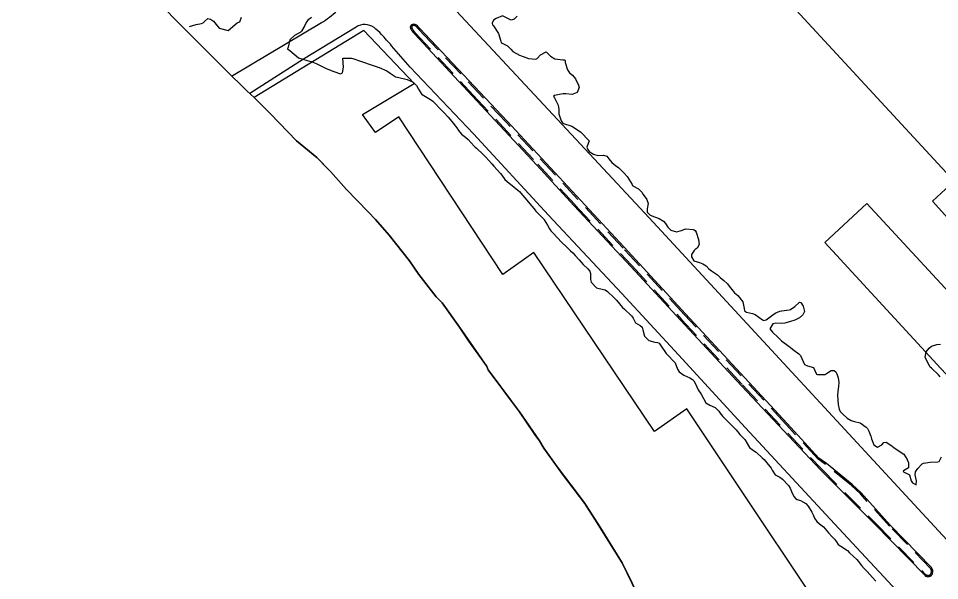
# Model space of a CAD drawing. Header units: metres. Extents: x 298520 to 308411, y 7433745 to 7450750.
# Drawn here: x 307107 to 307315.4, y 7434866.3 to 7434993.5 of the extents above; entities that cross this region are included whole.
import ezdxf

# ---------------------------------------------------------------- set-up
doc = ezdxf.new("R2010")
doc.units = ezdxf.units.M
doc.header["$LTSCALE"] = 10
doc.linetypes.add('DASHED', pattern=[0.75, 0.5, -0.25])
for name, color, linetype in [('Area', 45, 'Continuous'), ('Canteiro', 45, 'DASHED'), ('Curvas de Nivel 1m', 11, 'Continuous'), ('Edificações', 30, 'Continuous'), ('Vias Primárias', 230, 'Continuous')]:
    doc.layers.add(name, color=color, linetype=linetype)

msp = doc.modelspace()

# ---------------------------------------------------------------- linework, layer by layer
at = {"layer": 'Area'}
msp.add_polyline3d([(307249.18, 7434858.81, 720.24), (307243.61, 7434870.35, 719.19), (307243.12, 7434871.16, 719.16), (307237.46, 7434880.22, 719.49), (307235.19, 7434883.73, 719.45), (307230.15, 7434890.4, 719.64), (307225.88, 7434896.23, 719.74), (307224.88, 7434897.9, 719.72), (307223.97, 7434899.14, 719.78), (307223.52, 7434899.84, 719.74), (307220.38, 7434904.45, 719.81), (307213.29, 7434913.97, 719.94), (307212.95, 7434914.85, 719.92), (307208.96, 7434920.44, 720.05), (307206.84, 7434923.61, 720.09), (307202.89, 7434929.11, 720.22), (307201.57, 7434930.48, 721.34), (307197.64, 7434935.57, 721.39), (307195.52, 7434938.65, 721.22), (307190.93, 7434944.46, 721.03), (307187.78, 7434948.02, 720.81), (307186.13, 7434949.73, 720.57), (307181.21, 7434954.78, 721.12), (307177.64, 7434958.83, 718.23), (307176.97, 7434959.53, 718.47), (307174.52, 7434962.03, 718.67), (307169.97, 7434965.77, 723.31), (307164.08, 7434971.86, 723.25), (307160.33, 7434975.56, 713.31), (307158.71, 7434977.09, 713.48), (307153.85, 7434981.8, 713.46), (307142.37, 7434993.4, 712.91), (307136.95, 7434999.02, 712.79)], dxfattribs=at)
at = {"layer": 'Canteiro'}
msp.add_lwpolyline([(307196.85, 7434990.16), (307209.87, 7434976.13), (307224.53, 7434960.48), (307232.99, 7434951.26), (307245.79, 7434937.59), (307257.03, 7434925.38), (307270.82, 7434910.58), (307288.68, 7434891.56), (307300.89, 7434879.33), (307312.26, 7434867.72, 0.567814), (307313.54, 7434868.03, 0.237466), (307313.37, 7434869.05), (307304.07, 7434878.65), (307297.51, 7434885.97), (307295.46, 7434887.83), (307289.62, 7434892.56), (307287.93, 7434893.76), (307280.74, 7434901.61), (307257.71, 7434926.44), (307243.81, 7434941.53), (307217.36, 7434969.99), (307198.85, 7434989.69), (307197.71, 7434990.87, -0.022615), (307197.08, 7434991.58, 0.301507), (307196.28, 7434991.83, 0.456836), (307196.02, 7434991.28, 0.078005), (307196.42, 7434990.67, -0.019105)], format="xyb", close=True, dxfattribs=at)
at = {"layer": 'Curvas de Nivel 1m', "flags": 128}
for points, elevation in [([(307145.7, 7434991.64), (307146.47, 7434991.88), (307147.23, 7434992.1), (307148.48, 7434992.35), (307148.84, 7434992.48), (307149.22, 7434992.83), (307149.88, 7434993.44), (307150.49, 7434993.27), (307151.16, 7434992.81), (307151.77, 7434992.09), (307152.47, 7434991.29), (307154.46, 7434990.77), (307156.48, 7434992.48), (307156.65, 7434992.57), (307157.14, 7434992.73), (307157.5, 7434993.73)], 713), ([(307173.36, 7434993.68), (307172.49, 7434993.06), (307172.27, 7434992.77), (307172.15, 7434992.55), (307171.81, 7434991.89), (307171.07, 7434990.57), (307170.78, 7434990.26), (307170.46, 7434990.11), (307169.45, 7434989.59), (307168.43, 7434988.6), (307168.02, 7434987), (307167.88, 7434986.61), (307168.41, 7434986.18), (307170.39, 7434984.58), (307172.38, 7434983.95), (307173.22, 7434983.7), (307174.37, 7434983.26), (307175.86, 7434982.51), (307176.19, 7434982.33), (307176.36, 7434982.28), (307176.68, 7434982.17), (307178.35, 7434981.49), (307179.87, 7434980.94), (307180.35, 7434981.16), (307180.6, 7434982.46), (307180.39, 7434984.46), (307182.39, 7434984.48), (307182.69, 7434984.43), (307184.38, 7434983.81), (307185.29, 7434983.49), (307186.37, 7434983.13), (307188.22, 7434982.51), (307188.36, 7434982.46), (307188.63, 7434982.36), (307190.36, 7434981.61), (307191.12, 7434981.1), (307192.25, 7434980.31), (307192.34, 7434980.27), (307192.41, 7434980.24), (307194.34, 7434979.81), (307194.96, 7434979.66), (307196.32, 7434979.01), (307197.11, 7434978.26), (307197.54, 7434977.49), (307198.29, 7434976.28), (307198.33, 7434976.24), (307200.28, 7434975.11), (307200.81, 7434974.74), (307201.29, 7434974.2), (307202.26, 7434973.17), (307203.24, 7434972.18), (307204.23, 7434971.12), (307205.06, 7434970.16), (307206.2, 7434968.71), (307206.6, 7434968.14), (307207.3, 7434967.25), (307208.18, 7434966.62), (307208.76, 7434966.11), (307210.16, 7434964.54), (307210.38, 7434964.32), (307210.62, 7434964.09), (307212.13, 7434962.72), (307212.79, 7434962.06), (307214.11, 7434960.57), (307214.57, 7434960.05), (307216.08, 7434958.42), (307216.38, 7434958.03), (307217.07, 7434957.02), (307218.06, 7434956.23), (307218.36, 7434956), (307220.04, 7434954.61), (307220.38, 7434954.32), (307220.66, 7434953.97), (307222.01, 7434952.34), (307222.36, 7434951.95), (307223.98, 7434949.99), (307224.04, 7434949.93), (307225.95, 7434947.97), (307226, 7434947.91), (307226.73, 7434946.69), (307227.15, 7434945.89), (307227.44, 7434945.4), (307227.92, 7434944.97), (307228.98, 7434943.87), (307229.9, 7434942.88), (307230.95, 7434941.85), (307231.87, 7434940.99), (307232.47, 7434940.43), (307233, 7434939.82), (307233.85, 7434938.84), (307234.82, 7434937.8), (307235.82, 7434936.81), (307236.31, 7434936.27), (307236.45, 7434935.78), (307236.42, 7434934.4), (307236.58, 7434933.78), (307237.77, 7434932.51), (307239.37, 7434932.14), (307239.77, 7434932.08), (307240.33, 7434931.73), (307241.75, 7434930.33), (307242.06, 7434930.03), (307242.33, 7434929.71), (307243.72, 7434928.1), (307244.11, 7434927.69), (307245.7, 7434926.19), (307245.96, 7434925.93), (307246.09, 7434925.66), (307246.63, 7434924.61), (307247.68, 7434924.03), (307248.14, 7434923.64), (307248.3, 7434922.99), (307248.66, 7434921.63), (307249.63, 7434920.64), (307251.02, 7434920.21), (307251.63, 7434920.16), (307252.02, 7434919.99), (307252.32, 7434919.59), (307253.59, 7434917.65), (307253.66, 7434917.57), (307255.57, 7434915.55), (307256.12, 7434914.1), (307256.52, 7434913.54), (307257.54, 7434912.78), (307258.9, 7434912.14), (307259.53, 7434911.77), (307259.79, 7434911.5), (307260.17, 7434910.84), (307260.83, 7434909.49), (307261.49, 7434908.51), (307261.99, 7434907.47), (307262.52, 7434906.52), (307263.46, 7434906), (307264.65, 7434905.44), (307265.45, 7434904.66), (307265.95, 7434903.93), (307266.37, 7434903.42), (307267.42, 7434902.38), (307268.46, 7434901.39), (307269.39, 7434900.39), (307270.27, 7434899.37), (307271.37, 7434898.19), (307271.92, 7434897.35), (307272.43, 7434896.43), (307273.34, 7434895.77), (307273.93, 7434895.32), (307275.32, 7434894.04), (307275.72, 7434893.7), (307276.07, 7434893.3), (307277.29, 7434891.74), (307277.56, 7434891.28), (307278.24, 7434890.24), (307279.27, 7434889.7), (307279.92, 7434889.25), (307281.24, 7434887.84), (307281.63, 7434887.23), (307282.07, 7434886.07), (307282.53, 7434885.22), (307282.83, 7434884.84), (307283.21, 7434884.66), (307283.97, 7434884.44), (307285.2, 7434883.72), (307285.73, 7434883.18), (307286.54, 7434881.81), (307286.81, 7434881.17), (307287.16, 7434880.42), (307287.66, 7434879.68), (307288.27, 7434879.15), (307289.13, 7434878.44), (307290.3, 7434877.13), (307291.1, 7434876.24), (307291.67, 7434875.68), (307292.12, 7434875.1), (307292.49, 7434874.51), (307293.08, 7434874.1), (307294.57, 7434873.08), (307295.07, 7434872.62), (307296.73, 7434871.05), (307297.04, 7434870.69), (307297.74, 7434869.75), (307298.34, 7434869.03), (307299.01, 7434868.34), (307300.25, 7434867.01), (307300.98, 7434866.18)], 713), ([(307219.88, 7434993.99), (307219.2, 7434993.3), (307218.5, 7434993.07), (307216.51, 7434994.03), (307215.12, 7434993.42), (307214.5, 7434993.06), (307214.17, 7434992.37), (307214.31, 7434992.05), (307214.48, 7434991.81), (307215.63, 7434990.04), (307216.15, 7434988.32), (307216.23, 7434988.03), (307216.43, 7434987.86), (307217.66, 7434987.25), (307218.42, 7434986.48), (307218.88, 7434986), (307220.4, 7434985.14), (307221.25, 7434984.82), (307222.4, 7434984.38), (307224.11, 7434984.22), (307224.4, 7434984.41), (307225.11, 7434985.22), (307226.41, 7434985.91), (307227.42, 7434984.91), (307228.4, 7434984.3), (307230.16, 7434984.1), (307230.4, 7434984.13), (307230.66, 7434984.12), (307230.72, 7434983.86), (307230.75, 7434983.5), (307231.24, 7434981.85), (307231.7, 7434981.18), (307232.35, 7434980.64), (307233.03, 7434979.82), (307233.74, 7434978.4), (307233.86, 7434977.81), (307233.42, 7434976.7), (307232.3, 7434976.24), (307230.86, 7434976.41), (307230.3, 7434976.4), (307229.82, 7434976.34), (307228.29, 7434976.04), (307228.08, 7434975.88), (307228.12, 7434975.71), (307228.29, 7434975.5), (307229.11, 7434973.87), (307229.3, 7434972.83), (307229.25, 7434971.87), (307229.81, 7434970.28), (307230.09, 7434969.86), (307230.22, 7434969.77), (307230.35, 7434969.73), (307232.21, 7434969.11), (307234.19, 7434967.81), (307236.17, 7434965.79), (307235.63, 7434964.33), (307235.86, 7434963.79), (307236.15, 7434963.4), (307237.15, 7434962.76), (307238.13, 7434962.47), (307239.38, 7434962.5), (307240.13, 7434962.29), (307240.59, 7434961.73), (307241.24, 7434960.85), (307242.11, 7434960.21), (307242.84, 7434959.7), (307244.08, 7434958.45), (307244.75, 7434957.68), (307245.85, 7434955.88), (307245.97, 7434955.67), (307246.05, 7434955.59), (307247.33, 7434954.94), (307248.04, 7434954.18), (307248.37, 7434953.64), (307249.16, 7434952.49), (307249.51, 7434951.62), (307249.26, 7434950.36), (307249.29, 7434949.63), (307249.97, 7434948.99), (307250.96, 7434948.62), (307251.96, 7434948.23), (307252.98, 7434947.58), (307253.44, 7434947.07), (307253.94, 7434946.23), (307254.6, 7434945.56), (307255.93, 7434945.22), (307257.05, 7434945.53), (307257.94, 7434945.91), (307259.7, 7434945.74), (307259.93, 7434945.66), (307260.13, 7434945.5), (307260.32, 7434945.11), (307260.91, 7434943.49), (307261.05, 7434942.33), (307260.56, 7434941.49), (307260.15, 7434941.22), (307259.88, 7434940.96), (307259.32, 7434940.05), (307259.27, 7434939.51), (307259.85, 7434938.67), (307261.08, 7434938.25), (307261.84, 7434937.97), (307262.6, 7434937.47), (307263.22, 7434936.85), (307263.82, 7434936.37), (307265.16, 7434935.44), (307265.81, 7434934.9), (307266.58, 7434934.2), (307267.42, 7434933.41), (307267.79, 7434932.91), (307269.01, 7434931.39), (307269.76, 7434930.76), (307270.91, 7434929.37), (307271.21, 7434927.87), (307271.29, 7434927.36), (307271.71, 7434927.03), (307273.07, 7434926.7), (307273.7, 7434926.47), (307275.39, 7434925.31), (307275.69, 7434925.11), (307276.19, 7434925.3), (307277.7, 7434926.44), (307278.21, 7434926.78), (307279.29, 7434927.26), (307279.64, 7434927.34), (307279.71, 7434927.35), (307281.43, 7434927.53), (307281.72, 7434927.63), (307282.65, 7434928.3), (307283.64, 7434929.21), (307283.74, 7434929.26), (307284.03, 7434929.21), (307284.53, 7434928.4), (307284.86, 7434927.2), (307284.49, 7434926.42), (307283.7, 7434925.77), (307282.65, 7434925.23), (307281.69, 7434924.93), (307280.38, 7434924.56), (307279.68, 7434924.44), (307278.39, 7434924.56), (307277.68, 7434924.42), (307277.03, 7434923.29), (307277.66, 7434922.53), (307278.88, 7434921.27), (307279.64, 7434920.53), (307281.43, 7434919.24), (307281.62, 7434919.1), (307282.15, 7434918.69), (307283.6, 7434917.58), (307283.97, 7434917.21), (307284.25, 7434916.54), (307284.85, 7434915.2), (307285.57, 7434914.89), (307286.91, 7434914.52), (307287.49, 7434913.16), (307287.55, 7434912.99), (307287.81, 7434912.9), (307289.55, 7434912.95), (307289.68, 7434913), (307289.85, 7434913.14), (307290.87, 7434913.82), (307291.56, 7434913.83), (307291.96, 7434913.51), (307292.21, 7434913.11), (307292.45, 7434912.2), (307292.61, 7434911.1), (307292.59, 7434910.18), (307292.43, 7434909.11), (307292.36, 7434908.23), (307292.38, 7434907.11), (307292.48, 7434906.12), (307292.7, 7434905.1), (307292.94, 7434904.59), (307293.44, 7434904), (307294.53, 7434903.08), (307295.42, 7434902.5), (307296.2, 7434902.28), (307297.42, 7434901.99), (307298.83, 7434901.03), (307299.08, 7434900.7), (307299.39, 7434900.11), (307299.9, 7434899.01), (307300.05, 7434898.34), (307300.52, 7434897.01), (307301.35, 7434896.5), (307302.38, 7434896.98), (307302.82, 7434897.52), (307303.36, 7434897.59), (307304.4, 7434896.96), (307305.35, 7434896.16), (307307.33, 7434894.93), (307308.08, 7434893.68), (307308.39, 7434892.91), (307308.41, 7434891.8), (307307.29, 7434891.11), (307307.22, 7434891), (307307.23, 7434890.93), (307307.28, 7434890.88), (307308.61, 7434890.25), (307309.03, 7434888.9), (307309.26, 7434888.45), (307310.14, 7434888), (307310.21, 7434888.89), (307309.91, 7434890.26), (307310, 7434890.89), (307310.53, 7434891.65), (307311.31, 7434892.58), (307311.47, 7434892.72), (307311.79, 7434892.87), (307313.32, 7434893.07), (307315.01, 7434893.14), (307315.32, 7434893.27), (307315.84, 7434894.31)], 712), ([(307315.55, 7434912.42), (307315.18, 7434912.83), (307313.57, 7434914.34), (307313.3, 7434914.58), (307313.13, 7434914.86), (307312.61, 7434915.89), (307312.15, 7434916.87), (307312.4, 7434918.08), (307313.08, 7434918.86), (307313.63, 7434919.3), (307314.77, 7434919.7), (307315.63, 7434919.77)], 712)]:
    msp.add_lwpolyline(points, dxfattribs=dict(at, elevation=elevation))
at = {"layer": 'Edificações'}
msp.add_lwpolyline([(307082.62, 7435162.4), (307174.1, 7435063.17), (307188.79, 7435077.06), (307147.74, 7435121.02), (307150.82, 7435124.03), (307161.36, 7435112.4), (307164.09, 7435115.36), (307177.67, 7435100.72), (307182.09, 7435104.66), (307223.35, 7435059.58), (307238.51, 7435073.93), (307259.16, 7435052.05), (307243.74, 7435037.87), (307262.89, 7435017.24), (307258.21, 7435012.57), (307267.03, 7435002.61), (307271.97, 7435007.33), (307318.76, 7434956.67), (307313.81, 7434952.11), (307332.97, 7434930.86)], dxfattribs=at)
at = {"layer": 'Edificações', "elevation": 713.31}
msp.add_lwpolyline([(307299.18, 7434843.82), (307258.22, 7434905.16), (307250.92, 7434900), (307223.64, 7434940.52), (307216.63, 7434935.52), (307193.12, 7434971.21), (307187.8, 7434967.69), (307184.89, 7434971.74), (307196.52, 7434978.71), (307185.19, 7434990.76), (307160.33, 7434975.56), (307164.08, 7434971.86), (307169.97, 7434965.77), (307174.52, 7434962.03), (307177.64, 7434958.83), (307181.21, 7434954.78), (307186.13, 7434949.73), (307187.78, 7434948.02), (307190.93, 7434944.46), (307195.52, 7434938.65), (307197.64, 7434935.57), (307201.57, 7434930.48), (307202.89, 7434929.11), (307206.84, 7434923.61), (307212.99, 7434914.75), (307213.29, 7434913.97), (307218.55, 7434906.91), (307220.38, 7434904.45), (307224.88, 7434897.9), (307225.88, 7434896.23), (307228.94, 7434892.06), (307233.63, 7434885.8), (307235.19, 7434883.73), (307238.71, 7434878.22), (307243.12, 7434871.16), (307243.61, 7434870.35), (307245.01, 7434867.45), (307249.18, 7434858.81)], dxfattribs=at)
at = {"layer": 'Edificações'}
msp.add_lwpolyline([(307298.96, 7434951.57), (307289.46, 7434942.77), (307315.71, 7434914.27), (307343.15, 7434885.11), (307341.01, 7434883.31), (307344.31, 7434879.46), (307346.2, 7434881.38), (307347.99, 7434879.29), (307366.05, 7434895.87), (307360.67, 7434901.8), (307356.71, 7434897.85), (307354.85, 7434899.74), (307353.17, 7434898.19), (307328.9, 7434925.83), (307327.73, 7434924.58), (307324.4, 7434928.39), (307322.19, 7434926.48)], close=True, dxfattribs=at)
at = {"layer": 'Vias Primárias'}
for points, elevation in [([(307155.26, 7434980.43), (307175.58, 7434992.51, 0.062817), (307179.04, 7434995.2, 0.257934), (307179.99, 7434998.54, 0.132564), (307178.49, 7435001.37), (307167.09, 7435013.43), (307155.44, 7435025.97), (307142.86, 7435039.65), (307129.84, 7435053.59), (307116.24, 7435068.37), (307101.38, 7435084.15), (307090.09, 7435096.36), (307074.64, 7435113.01), (307063.17, 7435125.52), (307052.36, 7435136.89), (307028.58, 7435162.6, -0.018622)], 713.47), ([(307268.73, 7434821.35), (307302.72, 7434844.34), (307310.87, 7434849.87, 0.005839), (307313.57, 7434851.74, 0.46386), (307313.86, 7434855.25), (307292.64, 7434878.12), (307271.48, 7434900.86), (307256.36, 7434917.34), (307243.52, 7434931.23), (307226.98, 7434949), (307209.98, 7434967.33), (307195.68, 7434982.47), (307191.45, 7434987.29, 0.006373), (307189.16, 7434989.84, 0.043149), (307187.47, 7434991.38, 0.323582), (307183.42, 7434991.49), (307171.55, 7434984.28), (307159.34, 7434976.49)], 719.69)]:
    msp.add_lwpolyline(points, format="xyb", dxfattribs=dict(at, elevation=elevation))
msp.add_lwpolyline([(307423.03, 7434760.67), (307415.02, 7434768.78), (307402.98, 7434781.94), (307388.55, 7434797.5), (307376.36, 7434810.77), (307359.22, 7434829.46), (307347.74, 7434841.68), (307340.86, 7434849.21), (307334.58, 7434856.64), (307249.71, 7434948.38), (307195.69, 7435006.33), (307160.14, 7435044.51), (307128.93, 7435078.13), (307088.66, 7435121.34)], dxfattribs=at)
msp.add_lwpolyline([(307196.62, 7434989.97), (307209.66, 7434975.92), (307224.31, 7434960.27), (307232.77, 7434951.06), (307245.57, 7434937.39), (307256.81, 7434925.18), (307270.6, 7434910.38), (307288.47, 7434891.35), (307300.68, 7434879.12), (307312.05, 7434867.51, 0.567814), (307313.83, 7434867.94, 0.241478), (307313.6, 7434869.24), (307304.28, 7434878.85), (307297.72, 7434886.18), (307295.65, 7434888.06), (307289.81, 7434892.8), (307288.13, 7434893.99), (307280.96, 7434901.81), (307257.93, 7434926.64), (307244.03, 7434941.73), (307217.58, 7434970.19), (307199.07, 7434989.9), (307197.92, 7434991.08, -0.022615), (307197.31, 7434991.76, 0.301507), (307196.19, 7434992.12, 0.456836), (307195.75, 7434991.16, 0.078005), (307196.2, 7434990.46, -0.019511)], format="xyb", close=True, dxfattribs=at)

doc.saveas('drawing.dxf')
